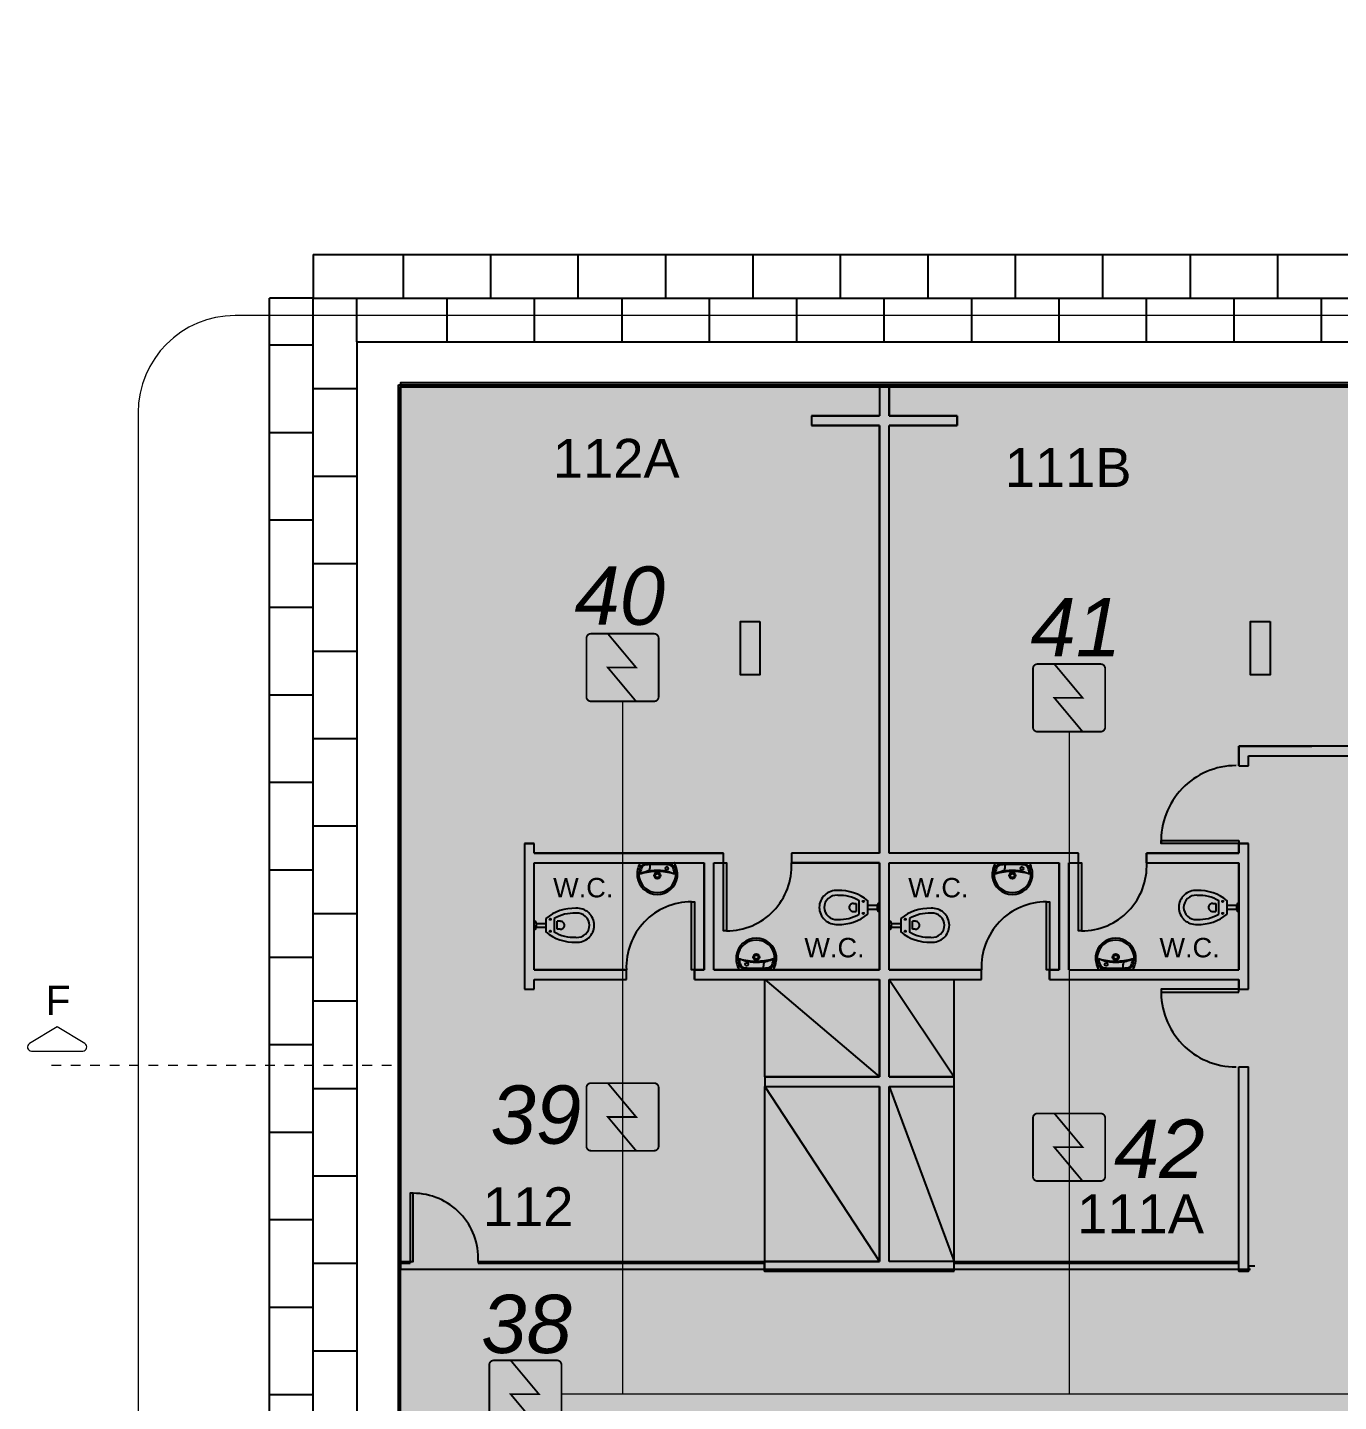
# Model space of a CAD drawing. Header units: metres. Extents: x -331 to 2982, y 362 to 2539.
# Drawn here: x 742.24 to 755.73, y 1604.17 to 1618.31 of the extents above; entities that cross this region are included whole.
import ezdxf
from ezdxf.enums import TextEntityAlignment as Align

# ---------------------------------------------------------------- set-up
doc = ezdxf.new("R2010")
doc.units = ezdxf.units.M
doc.linetypes.add('DASHDOT', pattern=[1, 0.5, -0.25, 0, -0.25])
doc.layers.get('0').update_dxf_attribs({"color": 251})
doc.layers.add('_corredores', color=251, linetype='Continuous', plot=False)
doc.layers.add('_salas', color=251, linetype='Continuous', plot=False)
for name, color, linetype in [('ALV', 251, 'Continuous'), ('CX', 251, 'Continuous'), ('Det', 251, 'Continuous'), ('DET. FUMAÇA', 1, 'Continuous'), ('Det_Vigas', 251, 'Continuous'), ('Div', 251, 'Continuous'), ('Est', 251, 'Continuous'), ('Mob', 251, 'Continuous'), ('SALAS NOVAS', 7, 'Continuous'), ('Texto_Salas', 251, 'Continuous'), ('vid', 251, 'Continuous')]:
    doc.layers.add(name, color=color, linetype=linetype)
doc.layers.add('LCorte', color=251, linetype='Continuous', lineweight=20)
doc.styles.add('ARIAL', font='arial.ttf')
doc.styles.add('DESTAQUE', font='arial.ttf', dxfattribs={"height": 0.4})
doc.styles.add('X3G_ENTITY_1416ABFB', font='arial.ttf', dxfattribs={"height": 0.6})
doc.styles.add('X3G_ENTITY_1416AC05', font='arial.ttf', dxfattribs={"height": 0.6})
doc.styles.add('X3G_ENTITY_1416AC0F', font='arial.ttf', dxfattribs={"height": 0.6})
doc.styles.add('X3G_ENTITY_1416AC1B', font='arial.ttf', dxfattribs={"height": 0.6})
doc.styles.add('X3G_ENTITY_1416AC1D', font='arial.ttf', dxfattribs={"height": 0.6})

# ---------------------------------------------------------------- blocks, each defined once
blk = doc.blocks.new('Detector de fumaça')
at = {"layer": 'DET. FUMAÇA', "linetype": 'Continuous', "lineweight": 15, "const_width": 0.0187}
blk.add_lwpolyline([(774.599, 539.816), (775.249, 539.816, -0.414214), (775.296, 539.769), (775.296, 539.167, -0.414214), (775.249, 539.12), (774.599, 539.12, -0.414214), (774.553, 539.167), (774.553, 539.769, -0.414214)], format="xyb", close=True, dxfattribs=at)
blk.add_lwpolyline([(774.773, 539.816), (775.064, 539.468), (774.773, 539.468), (775.064, 539.12)], dxfattribs=at)
blk = doc.blocks.new('VASO')
at = {"layer": 'Mob'}
for p, q in [((302.411, 172.354), (302.411, 172.494)), ((302.499, 172.354), (302.499, 172.494)), ((302.351, 172.465), (302.38, 172.465)), ((302.351, 172.383), (302.38, 172.383)), ((302.38, 172.465), (302.38, 172.383)), ((302.599, 172.444), (302.499, 172.444)), ((302.599, 172.404), (302.499, 172.404)), ((302.599, 172.444), (302.599, 172.455)), ((302.599, 172.404), (302.599, 172.444)), ((302.599, 172.404), (302.599, 172.393)), ((302.619, 172.464), (302.609, 172.464)), ((302.619, 172.383), (302.609, 172.383)), ((302.619, 172.424), (302.619, 172.464)), ((302.619, 172.424), (302.619, 172.383))]:
    blk.add_line(p, q, dxfattribs=at)
for centre in [(302.453, 172.486), (302.453, 172.362)]:
    blk.add_circle(centre, 0.00707, dxfattribs=at)
for centre, radius, start, end in [((302.178, 172.42), 0.179, 86.6811, 178.7962), ((302.178, 172.42), 0.129, 86.6811, 178.7962), ((302.205, 172.134), 0.464, 50.6979, 92.0637), ((302.205, 172.134), 0.414, 60.1325, 92.0637), ((302.178, 172.427), 0.179, 181.2038, 273.3189), ((302.178, 172.427), 0.129, 181.2038, 273.3189), ((302.205, 172.713), 0.464, 267.9363, 309.3021), ((302.205, 172.713), 0.414, 267.9363, 299.8675), ((302.349, 172.422), 0.043, 86.6811, 178.7962), ((302.349, 172.426), 0.043, 181.2038, 273.3189), ((302.609, 172.455), 0.00935, 90, 180), ((302.609, 172.393), 0.00935, 180, 270)]:
    blk.add_arc(centre, radius, start, end, dxfattribs=at)

msp = doc.modelspace()

# ---------------------------------------------------------------- hatches: boundary and pattern name
at = {"layer": '_corredores', "transparency": 33554508}
h = msp.add_hatch(color=256, dxfattribs=at)
h.dxf.hatch_style = 1
h.paths.add_polyline_path([(849.579, 1608.941), (849.579, 1612.216), (852.229, 1612.216), (852.229, 1614.651), (851.629, 1614.651), (851.629, 1624.564), (870.399, 1624.564), (870.399, 1626.4), (870.209, 1626.4), (870.209, 1626.597), (870.023, 1626.784), (866.324, 1626.785), (866.308, 1626.751), (866.204, 1626.834), (865.442, 1627.594), (864.014, 1627.594), (862.586, 1627.594), (861.776, 1626.785), (861.74, 1626.785), (861.736, 1626.784), (861.723, 1626.783), (861.705, 1626.783), (858.111, 1626.785), (857.764, 1626.438), (857.417, 1626.785), (853.824, 1626.785), (853.808, 1626.751), (853.704, 1626.834), (852.942, 1627.594), (851.514, 1627.594), (849.768, 1627.594), (849.768, 1626.834), (849.628, 1626.834), (849.628, 1629.914), (841.254, 1629.914), (841.254, 1628.074), (840.494, 1628.074), (840.494, 1627.116), (840.776, 1626.834), (840.394, 1626.452), (840.062, 1626.785), (836.454, 1626.785), (836.439, 1626.751), (836.334, 1626.834), (835.573, 1627.594), (834.144, 1627.594), (832.716, 1627.594), (831.906, 1626.785), (831.87, 1626.785), (831.867, 1626.784), (831.853, 1626.783), (831.835, 1626.783), (828.241, 1626.785), (827.894, 1626.438), (827.548, 1626.785), (823.954, 1626.785), (823.938, 1626.751), (823.834, 1626.834), (823.072, 1627.594), (821.644, 1627.594), (820.215, 1627.594), (819.405, 1626.785), (819.37, 1626.785), (819.366, 1626.784), (819.353, 1626.783), (819.335, 1626.783), (815.741, 1626.785), (815.394, 1626.438), (815.047, 1626.785), (811.454, 1626.785), (811.438, 1626.751), (811.334, 1626.834), (810.572, 1627.594), (809.144, 1627.594), (807.715, 1627.594), (806.906, 1626.785), (806.87, 1626.785), (806.866, 1626.784), (806.853, 1626.783), (806.835, 1626.783), (803.241, 1626.785), (802.894, 1626.438), (802.547, 1626.785), (798.954, 1626.785), (798.938, 1626.751), (798.834, 1626.834), (798.072, 1627.594), (796.644, 1627.594), (795.215, 1627.594), (794.406, 1626.785), (794.37, 1626.785), (794.366, 1626.784), (794.353, 1626.783), (794.335, 1626.783), (790.741, 1626.785), (790.394, 1626.438), (790.047, 1626.785), (786.454, 1626.785), (786.438, 1626.751), (786.334, 1626.834), (785.572, 1627.594), (784.144, 1627.594), (782.716, 1627.594), (781.906, 1626.785), (781.87, 1626.785), (781.866, 1626.784), (781.853, 1626.783), (781.835, 1626.783), (778.241, 1626.785), (777.894, 1626.438), (777.547, 1626.785), (773.954, 1626.785), (773.938, 1626.751), (773.834, 1626.834), (773.072, 1627.594), (771.644, 1627.594), (770.216, 1627.594), (769.406, 1626.785), (769.37, 1626.785), (769.367, 1626.784), (769.353, 1626.783), (769.335, 1626.783), (765.635, 1626.784), (765.449, 1626.597), (765.449, 1626.4), (765.259, 1626.4), (765.259, 1624.564), (770.104, 1624.564), (770.104, 1614.651), (770.414, 1614.651), (770.414, 1605.531), (765.029, 1605.531), (765.029, 1610.831), (763.829, 1610.831), (763.829, 1605.531), (755.929, 1605.531), (755.929, 1610.831), (754.829, 1610.831), (754.829, 1605.531), (746.079, 1605.531), (746.079, 1601.916), (748.449, 1601.916), (748.449, 1603.616), (748.049, 1603.616), (748.049, 1603.816), (754.474, 1603.816), (754.474, 1603.616), (754.149, 1603.616), (754.149, 1601.916), (754.474, 1601.916), (754.474, 1601.716), (754.474, 1601.191), (757.974, 1601.191), (757.974, 1603.591), (757.974, 1603.791), (768.029, 1603.791), (768.029, 1603.771), (768.834, 1603.771), (768.834, 1595.811), (768.004, 1595.811), (768.004, 1595.791), (762.364, 1595.791), (762.364, 1590.581), (754.174, 1590.581), (754.174, 1593.066), (752.499, 1593.066), (752.499, 1560.541), (752.299, 1560.541), (752.299, 1561.441), (751.199, 1561.441), (751.199, 1558.116), (752.299, 1558.116), (752.299, 1559.116), (752.499, 1559.116), (752.499, 1557.116), (755.419, 1557.116), (755.419, 1558.966), (753.924, 1558.966), (753.924, 1563.441), (754.189, 1563.441), (754.189, 1587.651), (760.824, 1587.651), (760.824, 1587.741), (768.929, 1587.741), (768.929, 1563.841), (770.329, 1563.841), (770.329, 1587.741), (771.929, 1587.741), (773.029, 1587.741), (775.879, 1587.741), (775.879, 1586.641), (777.179, 1586.641), (777.179, 1587.741), (788.779, 1587.741), (788.779, 1586.641), (790.079, 1586.641), (790.079, 1587.741), (802.329, 1587.741), (804.029, 1587.741), (844.979, 1587.741), (844.979, 1587.916), (845.279, 1587.916), (845.279, 1587.563), (845.279, 1563.241), (806.429, 1563.241), (806.429, 1563.441), (806.629, 1563.441), (806.629, 1565.791), (806.229, 1565.791), (806.229, 1585.191), (806.629, 1585.191), (806.629, 1587.541), (803.039, 1587.541), (803.039, 1576.841), (798.689, 1576.841), (796.094, 1576.841, -0.496898), (794.36, 1575.527), (793.559, 1573.063), (798.509, 1571.449), (798.509, 1560.721), (794.829, 1560.721), (794.829, 1560.541), (794.829, 1557.551), (801.129, 1557.551), (801.129, 1556.451), (802.329, 1556.451), (802.329, 1557.551), (805.229, 1557.551), (805.229, 1556.451), (806.429, 1556.451), (806.429, 1560.691), (845.279, 1560.691), (845.279, 1555.997), (846.404, 1555.997), (846.404, 1556.891), (846.054, 1556.891), (846.054, 1556.991), (846.454, 1556.991), (846.454, 1560.691), (849.204, 1560.691), (849.204, 1556.991), (849.604, 1556.991), (849.604, 1556.891), (849.254, 1556.891), (849.254, 1555.997), (850.479, 1555.997), (850.479, 1563.241), (849.579, 1563.241), (849.579, 1572.291), (849.579, 1575.941), (849.579, 1587.563), (849.579, 1588.141), (849.679, 1588.141), (849.679, 1587.991), (866.719, 1587.991), (870.339, 1587.991), (870.339, 1595.791), (866.429, 1595.791), (866.429, 1595.721), (852.429, 1595.721), (852.429, 1590.391), (849.579, 1590.391)])
h.paths.add_polyline_path([(845.139, 1595.841), (845.279, 1595.841), (845.279, 1590.341), (839.679, 1590.341), (775.879, 1590.341), (773.004, 1590.341), (773.004, 1595.811), (771.774, 1595.811), (771.774, 1603.766), (773.119, 1603.766), (773.119, 1603.821), (845.139, 1603.821)], flags=16)
h.paths.add_polyline_path([(846.026, 1605.531), (845.019, 1605.531), (845.019, 1609.931), (845.029, 1610.831), (843.829, 1610.831), (843.829, 1605.531), (835.029, 1605.531), (835.029, 1610.831), (833.829, 1610.831), (833.829, 1605.531), (825.029, 1605.531), (825.029, 1610.831), (823.829, 1610.831), (823.829, 1605.531), (815.029, 1605.531), (815.029, 1610.831), (813.829, 1610.831), (813.829, 1605.531), (805.029, 1605.531), (805.029, 1610.831), (803.829, 1610.831), (803.829, 1605.531), (795.029, 1605.531), (795.029, 1610.831), (793.829, 1610.831), (793.829, 1605.531), (785.029, 1605.531), (785.029, 1610.831), (783.829, 1610.831), (783.829, 1605.531), (775.029, 1605.531), (775.029, 1610.831), (773.999, 1610.831), (773.999, 1605.531), (773.214, 1605.531), (773.214, 1614.651), (773.144, 1614.651), (773.144, 1620.131), (775.164, 1620.131), (775.164, 1622.051), (773.644, 1622.051), (773.644, 1621.631), (773.184, 1621.631), (773.184, 1624.564), (845.949, 1624.563), (845.949, 1621.631), (845.489, 1621.631), (845.489, 1622.051), (843.989, 1622.051), (843.989, 1621.631), (843.969, 1620.131), (845.949, 1620.131), (845.949, 1614.651), (846.026, 1614.651)], flags=16)
h.paths.add_polyline_path([(865.19, 1593.806, -2.788173), (864.407, 1590.628), (864.569, 1590.706), (864.758, 1590.381), (866.058, 1591.278, -0.450063), (866.35, 1592.463), (865.616, 1593.862), (865.298, 1593.662)], flags=16)
h.paths.add_polyline_path([(845.264, 1626.452), (844.882, 1626.834), (845.264, 1627.216), (845.646, 1626.834)], flags=16)
h.paths.add_polyline_path([(851.514, 1626.452), (851.132, 1626.834), (851.514, 1627.216), (851.896, 1626.834)], flags=16)
h.paths.add_polyline_path([(834.144, 1626.452), (833.762, 1626.834), (834.144, 1627.216), (834.526, 1626.834)], flags=16)
h.paths.add_polyline_path([(864.014, 1626.452), (863.632, 1626.834), (864.014, 1627.216), (864.396, 1626.834)], flags=16)
h.paths.add_polyline_path([(821.644, 1626.452), (821.262, 1626.834), (821.644, 1627.216), (822.026, 1626.834)], flags=16)
h.paths.add_polyline_path([(809.526, 1626.834), (809.144, 1626.452), (808.762, 1626.834), (809.144, 1627.216)], flags=16)
h.paths.add_polyline_path([(797.026, 1626.834), (796.644, 1626.452), (796.262, 1626.834), (796.644, 1627.216)], flags=16)
h.paths.add_polyline_path([(784.526, 1626.834), (784.144, 1626.452), (783.762, 1626.834), (784.144, 1627.216)], flags=16)
h.paths.add_polyline_path([(772.026, 1626.834), (771.644, 1626.452), (771.262, 1626.834), (771.644, 1627.216)], flags=16)
h.paths.add_polyline_path([(767.575, 1593.944), (767.428, 1593.841), (767.223, 1594.085), (766.329, 1593.191, -0.414214), (766.329, 1592.392), (767.223, 1591.497), (767.428, 1591.741), (767.575, 1591.638, -3.171595)], flags=16)
at = {"layer": '_salas', "transparency": 33554559}
h = msp.add_hatch(color=256, dxfattribs=at)
h.dxf.hatch_style = 1
h.paths.add_polyline_path([(746.059, 1614.631), (746.059, 1605.511), (754.809, 1605.511), (754.809, 1610.811), (755.909, 1610.811), (755.909, 1605.511), (763.809, 1605.511), (763.809, 1610.811), (765.009, 1610.811), (765.009, 1605.511), (770.394, 1605.511), (770.394, 1614.631)])
h = msp.add_hatch(color=256, dxfattribs=at)
h.dxf.hatch_style = 1
h.paths.add_polyline_path([(746.079, 1614.651), (746.079, 1605.531), (754.829, 1605.531), (754.829, 1610.831), (755.929, 1610.831), (755.929, 1605.531), (763.829, 1605.531), (763.829, 1610.831), (765.029, 1610.831), (765.029, 1605.531), (770.414, 1605.531), (770.414, 1614.651)])

# ---------------------------------------------------------------- linework, layer by layer
at = {"lineweight": 0}
msp.add_lwpolyline([(765.029, 1605.531), (770.414, 1605.531), (770.414, 1614.651), (746.079, 1614.651), (746.079, 1605.531), (754.829, 1605.531)], dxfattribs=at)
at = {"color": 251}
msp.add_lwpolyline([(765.029, 1605.531), (770.414, 1605.531), (770.414, 1614.651), (746.079, 1614.651), (746.079, 1605.531), (754.829, 1605.531)], dxfattribs=at)
at = {"layer": 'ALV', "color": 251}
for p, q in [((751.009, 1614.611), (751.009, 1614.311)), ((751.109, 1614.611), (751.109, 1614.311)), ((750.309, 1614.311), (751.009, 1614.311)), ((750.309, 1614.311), (750.309, 1614.211)), ((751.009, 1614.211), (750.309, 1614.211)), ((751.109, 1614.311), (751.809, 1614.311)), ((751.809, 1614.211), (751.109, 1614.211)), ((751.809, 1614.311), (751.809, 1614.211)), ((754.709, 1607.611), (754.809, 1607.611)), ((754.709, 1605.511), (754.809, 1605.511))]:
    msp.add_line(p, q, dxfattribs=at)
at = {"layer": 'ALV', "color": 251, "ltscale": 0.8}
for p, q in [((751.009, 1614.611), (751.009, 1614.311)), ((751.109, 1614.311), (751.109, 1614.611)), ((751.009, 1614.311), (750.309, 1614.311)), ((750.309, 1614.211), (751.009, 1614.211)), ((751.009, 1614.211), (751.009, 1609.811)), ((751.809, 1614.311), (751.109, 1614.311)), ((751.109, 1609.811), (751.109, 1614.211)), ((751.109, 1614.211), (751.809, 1614.211)), ((751.809, 1614.211), (751.809, 1614.311)), ((754.709, 1610.911), (755.459, 1610.911)), ((756.009, 1610.911), (754.709, 1610.911)), ((754.709, 1610.911), (754.709, 1610.711)), ((754.809, 1610.711), (754.809, 1610.811)), ((754.809, 1610.811), (755.909, 1610.811)), ((754.709, 1610.711), (754.809, 1610.711)), ((754.709, 1610.711), (754.809, 1610.711)), ((747.354, 1609.911), (747.454, 1609.911)), ((747.454, 1609.911), (747.354, 1609.911)), ((747.354, 1609.911), (747.354, 1608.411)), ((747.454, 1609.811), (747.454, 1609.911)), ((754.709, 1609.911), (754.809, 1609.911)), ((754.809, 1609.911), (754.709, 1609.911)), ((754.709, 1609.911), (754.709, 1609.811)), ((754.809, 1608.411), (754.809, 1609.911)), ((747.454, 1609.811), (749.404, 1609.811)), ((749.404, 1609.811), (747.454, 1609.811)), ((747.454, 1608.611), (747.454, 1609.711)), ((747.454, 1609.711), (749.204, 1609.711)), ((749.204, 1609.711), (749.204, 1608.611)), ((749.304, 1609.711), (749.404, 1609.711)), ((749.304, 1608.611), (749.304, 1609.711)), ((749.304, 1609.711), (749.404, 1609.711)), ((749.404, 1609.711), (749.404, 1609.811)), ((751.009, 1609.811), (750.104, 1609.811)), ((750.104, 1609.811), (750.104, 1609.711)), ((751.009, 1609.811), (750.104, 1609.811)), ((750.104, 1609.811), (750.104, 1609.711)), ((751.009, 1609.711), (750.104, 1609.711)), ((750.104, 1609.711), (751.009, 1609.711)), ((751.009, 1609.711), (751.009, 1608.611)), ((753.059, 1609.811), (751.109, 1609.811)), ((753.059, 1609.811), (751.109, 1609.811)), ((751.109, 1609.711), (752.859, 1609.711)), ((751.109, 1608.611), (751.109, 1609.711)), ((751.109, 1609.711), (752.859, 1609.711)), ((752.859, 1609.711), (752.859, 1608.611)), ((752.959, 1609.711), (753.059, 1609.711)), ((752.959, 1608.611), (752.959, 1609.711)), ((752.959, 1609.711), (753.059, 1609.711)), ((753.059, 1609.711), (753.059, 1609.811)), ((753.759, 1609.811), (754.709, 1609.811)), ((754.709, 1609.811), (753.759, 1609.811)), ((753.759, 1609.811), (753.759, 1609.711)), ((753.759, 1609.711), (754.709, 1609.711)), ((753.759, 1609.711), (754.709, 1609.711)), ((754.709, 1609.711), (754.709, 1608.611)), ((747.454, 1608.611), (748.404, 1608.611)), ((748.404, 1608.611), (747.454, 1608.611)), ((748.404, 1608.511), (748.404, 1608.611)), ((749.104, 1608.611), (749.204, 1608.611)), ((749.104, 1608.611), (749.204, 1608.611)), ((749.204, 1608.611), (749.104, 1608.611)), ((749.104, 1608.611), (749.104, 1608.511)), ((749.304, 1608.611), (751.009, 1608.611)), ((751.009, 1608.611), (749.304, 1608.611)), ((751.109, 1608.611), (752.059, 1608.611)), ((752.059, 1608.611), (751.109, 1608.611)), ((752.059, 1608.511), (752.059, 1608.611)), ((752.759, 1608.611), (752.859, 1608.611)), ((752.859, 1608.611), (752.759, 1608.611)), ((752.759, 1608.611), (752.759, 1608.511)), ((752.959, 1608.611), (754.709, 1608.611)), ((747.354, 1608.411), (747.454, 1608.411)), ((747.354, 1608.411), (747.454, 1608.411)), ((747.454, 1608.511), (748.404, 1608.511)), ((747.454, 1608.411), (747.454, 1608.511)), ((747.454, 1608.511), (748.404, 1608.511)), ((749.104, 1608.511), (751.009, 1608.511)), ((749.104, 1608.511), (751.009, 1608.511)), ((751.009, 1608.511), (751.009, 1607.511)), ((751.109, 1608.511), (752.059, 1608.511)), ((751.109, 1607.511), (751.109, 1608.511)), ((751.109, 1608.511), (752.059, 1608.511)), ((752.759, 1608.511), (754.709, 1608.511)), ((752.759, 1608.511), (754.709, 1608.511)), ((754.709, 1608.511), (754.709, 1608.411)), ((754.709, 1608.411), (754.809, 1608.411)), ((754.709, 1608.411), (754.719, 1608.411)), ((754.719, 1608.411), (754.809, 1608.411)), ((749.829, 1607.511), (751.009, 1607.511)), ((749.829, 1607.511), (749.829, 1607.411)), ((751.009, 1607.511), (749.829, 1607.511)), ((749.829, 1607.511), (749.829, 1607.411)), ((751.109, 1607.511), (751.779, 1607.511)), ((751.779, 1607.511), (751.109, 1607.511)), ((751.779, 1607.411), (751.779, 1607.511)), ((751.779, 1607.411), (751.779, 1607.511)), ((749.829, 1607.411), (751.009, 1607.411)), ((749.829, 1607.411), (751.009, 1607.411)), ((751.009, 1607.411), (751.009, 1605.611)), ((751.109, 1607.411), (751.779, 1607.411)), ((751.109, 1605.611), (751.109, 1607.411)), ((751.109, 1607.411), (751.779, 1607.411)), ((749.824, 1605.611), (749.824, 1605.511)), ((749.829, 1605.611), (749.824, 1605.611)), ((751.009, 1605.611), (749.824, 1605.611)), ((749.824, 1605.611), (749.824, 1605.511)), ((749.829, 1605.611), (751.009, 1605.611)), ((751.779, 1605.611), (751.109, 1605.611)), ((751.779, 1605.611), (751.109, 1605.611)), ((751.779, 1605.511), (751.779, 1605.611)), ((751.779, 1605.511), (751.779, 1605.611)), ((749.824, 1605.511), (751.779, 1605.511)), ((749.824, 1605.511), (751.779, 1605.511))]:
    msp.add_line(p, q, dxfattribs=at)
for points in [[(751.009, 1609.811), (751.009, 1614.211)], [(751.109, 1609.811), (751.109, 1614.211)], [(754.709, 1610.711), (754.709, 1610.911)], [(754.809, 1610.711), (754.809, 1610.811)], [(747.454, 1609.811), (747.454, 1609.911)], [(754.709, 1609.811), (754.709, 1609.911)], [(754.809, 1608.411), (754.809, 1609.911)], [(747.454, 1608.611), (747.454, 1609.711)], [(749.204, 1608.611), (749.204, 1609.711)], [(749.304, 1608.611), (749.304, 1609.711)], [(749.404, 1609.711), (749.404, 1609.811)], [(751.009, 1608.611), (751.009, 1609.711)], [(751.109, 1608.611), (751.109, 1609.711)], [(752.859, 1608.611), (752.859, 1609.711)], [(752.959, 1608.611), (752.959, 1609.711)], [(753.059, 1609.711), (753.059, 1609.811)], [(753.759, 1609.711), (753.759, 1609.811)], [(754.709, 1608.611), (754.709, 1609.711)], [(748.404, 1608.511), (748.404, 1608.611)], [(749.104, 1608.511), (749.104, 1608.611)], [(752.059, 1608.511), (752.059, 1608.611)], [(752.759, 1608.511), (752.759, 1608.611)], [(747.454, 1608.411), (747.454, 1608.511)], [(747.454, 1608.411), (747.454, 1608.511)], [(751.009, 1607.511), (751.009, 1608.511)], [(751.109, 1607.511), (751.109, 1608.511)], [(754.709, 1608.411), (754.709, 1608.511)], [(751.009, 1605.611), (751.009, 1607.411)], [(751.109, 1605.611), (751.109, 1607.411)]]:
    msp.add_lwpolyline(points, dxfattribs=at)
at = {"layer": 'ALV', "color": 251}
for points in [[(754.709, 1605.511), (754.709, 1607.611)], [(754.809, 1605.511), (754.809, 1607.611)]]:
    msp.add_lwpolyline(points, dxfattribs=at)
at = {"layer": 'ALV', "color": 251, "ltscale": 0.8}
msp.add_arc((748.897, 1609.708), 0.0027, 27.7353, 90, dxfattribs=at)
at = {"layer": 'CX', "color": 251, "ltscale": 8}
for points in [[(754.709, 1609.941), (754.709, 1609.911), (753.909, 1609.911), (753.909, 1609.941)], [(749.404, 1609.711), (749.434, 1609.711), (749.434, 1609.011), (749.404, 1609.011)], [(753.059, 1609.711), (753.089, 1609.711), (753.089, 1609.011), (753.059, 1609.011)], [(752.759, 1608.611), (752.729, 1608.611), (752.729, 1609.311), (752.759, 1609.311)], [(754.709, 1608.381), (754.709, 1608.411), (753.909, 1608.411), (753.909, 1608.381)]]:
    msp.add_lwpolyline(points, close=True, dxfattribs=at)
at = {"layer": 'CX', "color": 251, "ltscale": 0.8}
for points in [[(749.104, 1608.611), (749.074, 1608.611), (749.074, 1609.311), (749.104, 1609.311)], [(746.179, 1605.611), (746.209, 1605.611), (746.209, 1606.311), (746.179, 1606.311)]]:
    msp.add_lwpolyline(points, close=True, dxfattribs=at)
at = {"layer": 'CX', "color": 251, "ltscale": 8}
for centre, radius, start, end in [((754.679, 1609.941), 0.771, 90, 182.1894), ((749.434, 1609.682), 0.671, 270, 2.5089), ((753.089, 1609.682), 0.671, 270, 2.5089), ((752.729, 1608.64), 0.671, 90, 182.5089), ((754.679, 1608.382), 0.771, 177.8106, 270)]:
    msp.add_arc(centre, radius, start, end, dxfattribs=at)
at = {"layer": 'CX', "color": 251, "ltscale": 0.8}
for centre, start, end in [((749.074, 1608.64), 90, 182.5089), ((746.209, 1605.64), 357.4911, 90)]:
    msp.add_arc(centre, 0.671, start, end, dxfattribs=at)
at = {"layer": 'Det', "color": 251}
for p, q in [((745.179, 1615.971), (763.689, 1615.971)), ((745.179, 1615.971), (745.179, 1615.521)), ((746.109, 1615.521), (746.109, 1615.971)), ((747.009, 1615.521), (747.009, 1615.971)), ((747.909, 1615.521), (747.909, 1615.971)), ((748.809, 1615.521), (748.809, 1615.971)), ((749.709, 1615.521), (749.709, 1615.971)), ((750.609, 1615.521), (750.609, 1615.971)), ((751.509, 1615.521), (751.509, 1615.971)), ((752.409, 1615.521), (752.409, 1615.971)), ((753.309, 1615.521), (753.309, 1615.971)), ((754.209, 1615.521), (754.209, 1615.971)), ((755.109, 1615.521), (755.109, 1615.971)), ((744.729, 1601.996), (744.729, 1615.521)), ((745.179, 1615.521), (744.729, 1615.521)), ((745.179, 1601.996), (745.179, 1615.521)), ((745.179, 1615.521), (745.629, 1615.521)), ((745.179, 1615.521), (745.629, 1615.521)), ((745.629, 1615.071), (745.629, 1615.521)), ((745.629, 1615.521), (764.139, 1615.521)), ((745.629, 1615.071), (745.629, 1615.521)), ((746.559, 1615.071), (746.559, 1615.521)), ((747.459, 1615.071), (747.459, 1615.521)), ((748.359, 1615.071), (748.359, 1615.521)), ((749.259, 1615.071), (749.259, 1615.521)), ((750.159, 1615.071), (750.159, 1615.521)), ((751.059, 1615.071), (751.059, 1615.521)), ((751.959, 1615.071), (751.959, 1615.521)), ((752.859, 1615.071), (752.859, 1615.521)), ((753.759, 1615.071), (753.759, 1615.521)), ((754.659, 1615.071), (754.659, 1615.521)), ((755.559, 1615.071), (755.559, 1615.521)), ((745.629, 1615.071), (745.629, 1601.996)), ((745.629, 1615.071), (764.589, 1615.071)), ((746.109, 1615.071), (746.109, 1615.071)), ((747.009, 1615.071), (747.009, 1615.071)), ((747.909, 1615.071), (747.909, 1615.071)), ((748.809, 1615.071), (748.809, 1615.071)), ((749.709, 1615.071), (749.709, 1615.071)), ((750.609, 1615.071), (750.609, 1615.071)), ((751.509, 1615.071), (751.509, 1615.071)), ((752.409, 1615.071), (752.409, 1615.071)), ((753.309, 1615.071), (753.309, 1615.071)), ((754.209, 1615.071), (754.209, 1615.071)), ((755.109, 1615.071), (755.109, 1615.071)), ((744.729, 1615.041), (745.179, 1615.041)), ((744.729, 1614.591), (744.729, 1614.591)), ((745.179, 1614.591), (745.629, 1614.591)), ((744.729, 1614.141), (745.179, 1614.141)), ((744.729, 1613.691), (744.729, 1613.691)), ((745.179, 1613.691), (745.629, 1613.691)), ((744.729, 1613.241), (745.179, 1613.241)), ((744.729, 1612.791), (744.729, 1612.791)), ((745.179, 1612.791), (745.629, 1612.791)), ((744.729, 1612.341), (745.179, 1612.341)), ((744.729, 1611.891), (744.729, 1611.891)), ((745.179, 1611.891), (745.629, 1611.891)), ((744.729, 1611.441), (745.179, 1611.441)), ((744.729, 1610.991), (744.729, 1610.991)), ((745.179, 1610.991), (745.629, 1610.991)), ((744.729, 1610.541), (745.179, 1610.541)), ((744.729, 1610.091), (744.729, 1610.091)), ((745.179, 1610.091), (745.629, 1610.091)), ((744.729, 1609.641), (745.179, 1609.641)), ((744.729, 1609.191), (744.729, 1609.191)), ((745.179, 1609.191), (745.629, 1609.191)), ((744.729, 1608.741), (745.179, 1608.741)), ((744.729, 1608.291), (744.729, 1608.291)), ((745.179, 1608.291), (745.629, 1608.291)), ((744.729, 1607.841), (745.179, 1607.841)), ((744.729, 1607.391), (744.729, 1607.391)), ((745.179, 1607.391), (745.629, 1607.391)), ((744.729, 1606.941), (745.179, 1606.941)), ((744.729, 1606.491), (744.729, 1606.491)), ((745.179, 1606.491), (745.629, 1606.491)), ((744.729, 1606.041), (745.179, 1606.041)), ((744.729, 1605.591), (744.729, 1605.591)), ((745.179, 1605.591), (745.629, 1605.591)), ((744.729, 1605.141), (745.179, 1605.141)), ((744.729, 1604.691), (744.729, 1604.691)), ((745.179, 1604.691), (745.629, 1604.691)), ((744.729, 1604.241), (745.179, 1604.241))]:
    msp.add_line(p, q, dxfattribs=at)
at = {"layer": 'Det_Vigas', "color": 251}
for points in [[(749.844, 1605.511), (749.824, 1605.511), (749.824, 1605.591), (749.514, 1605.591)], [(754.874, 1605.561), (754.809, 1605.561), (754.809, 1605.511), (754.709, 1605.511), (754.709, 1605.591), (754.544, 1605.591)]]:
    msp.add_lwpolyline(points, dxfattribs=at)
at = {"layer": 'Div', "color": 230, "linetype": 'Continuous', "lineweight": 0}
for p, q in [((848.047, 1615.34), (744.378, 1615.343)), ((743.378, 1614.343), (743.378, 1551.189))]:
    msp.add_line(p, q, dxfattribs=at)
at = {"layer": 'Div', "color": 150, "linetype": 'Continuous', "lineweight": 0}
for p, q in [((748.364, 1611.373), (748.364, 1604.244)), ((752.96, 1611.061), (752.96, 1604.244)), ((847.683, 1604.244), (747.735, 1604.244))]:
    msp.add_line(p, q, dxfattribs=at)
at = {"layer": 'Div', "color": 230, "linetype": 'Continuous', "lineweight": 0}
msp.add_arc((744.378, 1614.343), 1, 90, 180, dxfattribs=at)
at = {"layer": 'Est', "color": 251}
for points in [[(749.779, 1612.196), (749.779, 1611.646), (749.579, 1611.646), (749.579, 1612.196)], [(755.029, 1612.196), (755.029, 1611.646), (754.829, 1611.646), (754.829, 1612.196)]]:
    msp.add_lwpolyline(points, close=True, dxfattribs=at)
at = {"layer": 'LCorte', "color": 251, "linetype": 'DASHDOT', "ltscale": 0.005}
msp.add_line((742.486, 1607.628), (746.059, 1607.628), dxfattribs=at)
at = {"layer": 'LCorte', "color": 251}
msp.add_lwpolyline([(742.544, 1608.023), (742.26, 1607.852, 0.760667), (742.281, 1607.775), (742.808, 1607.775, 0.760667), (742.829, 1607.852), (742.544, 1608.023)], format="xyb", dxfattribs=at)
at = {"layer": 'Mob', "color": 251}
for p, q in [((748.546, 1609.711), (748.897, 1609.711)), ((752.201, 1609.711), (752.552, 1609.711)), ((749.917, 1608.611), (749.566, 1608.611)), ((753.617, 1608.611), (753.266, 1608.611)), ((751.779, 1607.511), (751.779, 1608.511)), ((751.779, 1605.611), (751.779, 1607.411))]:
    msp.add_line(p, q, dxfattribs=at)
at = {"layer": 'Mob', "color": 251, "ltscale": 0.8}
for p, q in [((749.829, 1608.511), (751.009, 1607.511)), ((751.109, 1608.511), (751.779, 1607.511)), ((749.829, 1607.411), (751.009, 1605.611)), ((751.109, 1607.411), (751.779, 1605.611))]:
    msp.add_line(p, q, dxfattribs=at)
at = {"layer": 'Mob', "color": 251}
for points in [[(748.722, 1609.7, 0.019765), (748.596, 1609.695, 0.055725), (748.578, 1609.693, 0.26837), (748.545, 1609.657, 0.08527), (748.533, 1609.57, 0.373975), (748.722, 1609.405, 0.373975), (748.912, 1609.57, 0.08527), (748.9, 1609.657, 0.26837), (748.866, 1609.693, 0.055725), (748.848, 1609.695, 0.019765)], [(752.377, 1609.7, 0.019765), (752.251, 1609.695, 0.055725), (752.233, 1609.693, 0.26837), (752.2, 1609.657, 0.08527), (752.188, 1609.57, 0.373975), (752.377, 1609.405, 0.373975), (752.567, 1609.57, 0.08527), (752.555, 1609.657, 0.26837), (752.521, 1609.693, 0.055725), (752.503, 1609.695, 0.019765)], [(749.741, 1608.622, 0.019765), (749.867, 1608.627, 0.055725), (749.885, 1608.629, 0.26837), (749.918, 1608.665, 0.08527), (749.93, 1608.753, 0.373975), (749.741, 1608.917, 0.373975), (749.551, 1608.753, 0.08527), (749.563, 1608.665, 0.26837), (749.597, 1608.629, 0.055725), (749.615, 1608.627, 0.019765)], [(753.441, 1608.622, 0.019765), (753.567, 1608.627, 0.055725), (753.585, 1608.629, 0.26837), (753.618, 1608.665, 0.08527), (753.63, 1608.753, 0.373975), (753.441, 1608.917, 0.373975), (753.251, 1608.753, 0.08527), (753.263, 1608.665, 0.26837), (753.297, 1608.629, 0.055725), (753.315, 1608.627, 0.019765)]]:
    msp.add_lwpolyline(points, format="xyb", close=True, dxfattribs=at)
for points in [[(748.897, 1609.604, 0.09339), (748.884, 1609.657, 0.281673), (748.839, 1609.69, 0.022774), (748.749, 1609.696), (748.722, 1609.696), (748.695, 1609.696, 0.022774), (748.605, 1609.69, 0.281673), (748.56, 1609.657, 0.09339), (748.548, 1609.604)], [(748.558, 1609.6, -0.467154), (748.56, 1609.607, -0.039312), (748.627, 1609.631, 0.320715), (748.646, 1609.651, 0.032811), (748.65, 1609.689)], [(752.552, 1609.604, 0.09339), (752.539, 1609.657, 0.281673), (752.494, 1609.69, 0.022774), (752.404, 1609.696), (752.377, 1609.696), (752.35, 1609.696, 0.022774), (752.26, 1609.69, 0.281673), (752.215, 1609.657, 0.09339), (752.203, 1609.604)], [(752.213, 1609.6, -0.467154), (752.215, 1609.607, -0.039312), (752.282, 1609.631, 0.320715), (752.301, 1609.651, 0.032811), (752.305, 1609.689)], [(748.897, 1609.604, -0.557482), (748.889, 1609.599, 0.068592), (748.785, 1609.629, 0.02486), (748.722, 1609.634, 0.02486), (748.659, 1609.629, 0.068592), (748.555, 1609.599, -0.557482), (748.548, 1609.604)], [(748.89, 1609.599, 0.072415), (748.722, 1609.622, 0.072415), (748.555, 1609.599)], [(752.552, 1609.604, -0.557482), (752.544, 1609.599, 0.068592), (752.44, 1609.629, 0.02486), (752.377, 1609.634, 0.02486), (752.314, 1609.629, 0.068592), (752.21, 1609.599, -0.557482), (752.203, 1609.604)], [(752.545, 1609.599, 0.072415), (752.377, 1609.622, 0.072415), (752.21, 1609.599)], [(749.566, 1608.718, -0.557482), (749.574, 1608.723, 0.068592), (749.678, 1608.693, 0.02486), (749.741, 1608.688, 0.02486), (749.804, 1608.693, 0.068592), (749.908, 1608.723, -0.557482), (749.915, 1608.718)], [(749.566, 1608.718, 0.09339), (749.579, 1608.665, 0.281673), (749.624, 1608.632, 0.022774), (749.714, 1608.626), (749.741, 1608.626), (749.768, 1608.626, 0.022774), (749.858, 1608.632, 0.281673), (749.903, 1608.665, 0.09339), (749.915, 1608.718)], [(749.573, 1608.724, 0.072415), (749.741, 1608.7, 0.072415), (749.908, 1608.724)], [(749.905, 1608.722, -0.467154), (749.903, 1608.715, -0.039312), (749.836, 1608.692, 0.320715), (749.817, 1608.671, 0.032811), (749.813, 1608.634)], [(753.266, 1608.718, -0.557482), (753.274, 1608.723, 0.068592), (753.378, 1608.693, 0.02486), (753.441, 1608.688, 0.02486), (753.504, 1608.693, 0.068592), (753.608, 1608.723, -0.557482), (753.615, 1608.718)], [(753.266, 1608.718, 0.09339), (753.279, 1608.665, 0.281673), (753.324, 1608.632, 0.022774), (753.414, 1608.626), (753.441, 1608.626), (753.468, 1608.626, 0.022774), (753.558, 1608.632, 0.281673), (753.603, 1608.665, 0.09339), (753.615, 1608.718)], [(753.273, 1608.724, 0.072415), (753.441, 1608.7, 0.072415), (753.608, 1608.724)], [(753.605, 1608.722, -0.467154), (753.603, 1608.715, -0.039312), (753.536, 1608.692, 0.320715), (753.517, 1608.671, 0.032811), (753.513, 1608.634)]]:
    msp.add_lwpolyline(points, format="xyb", dxfattribs=at)
for points in [[(749.829, 1607.511), (749.829, 1608.511)], [(749.829, 1605.611), (749.829, 1607.411)]]:
    msp.add_lwpolyline(points, dxfattribs=at)
for centre, radius in [((748.722, 1609.581), 0.0328), ((748.722, 1609.581), 0.0203), ((748.821, 1609.654), 0.0158), ((752.377, 1609.581), 0.0328), ((752.377, 1609.581), 0.0203), ((752.476, 1609.654), 0.0158), ((749.741, 1608.742), 0.0328), ((749.741, 1608.742), 0.0203), ((753.441, 1608.742), 0.0328), ((753.441, 1608.742), 0.0203), ((749.642, 1608.668), 0.0158), ((753.342, 1608.668), 0.0158)]:
    msp.add_circle(centre, radius, dxfattribs=at)
for centre, radius, start, end in [((748.78, 1609.586), 0.266, 151.9123, 184.0939), ((748.664, 1609.586), 0.266, 355.9061, 27.7353), ((752.435, 1609.586), 0.266, 151.9123, 184.0939), ((752.319, 1609.586), 0.266, 355.9061, 27.7353), ((748.722, 1609.596), 0.209, 187.9818, 270), ((748.722, 1609.596), 0.209, 270, 352.0182), ((752.377, 1609.596), 0.209, 187.9818, 270), ((752.377, 1609.596), 0.209, 270, 352.0182), ((749.741, 1608.726), 0.209, 90, 172.0182), ((749.741, 1608.726), 0.209, 7.9818, 90), ((753.441, 1608.726), 0.209, 90, 172.0182), ((753.441, 1608.726), 0.209, 7.9818, 90), ((749.799, 1608.736), 0.266, 175.9061, 207.7353), ((749.683, 1608.736), 0.266, 331.9123, 4.0939), ((753.499, 1608.736), 0.266, 175.9061, 207.7353), ((753.383, 1608.736), 0.266, 331.9123, 4.0939)]:
    msp.add_arc(centre, radius, start, end, dxfattribs=at)
at = {"layer": 'vid', "color": 251}
for p, q in [((746.059, 1614.631), (770.084, 1614.631)), ((746.059, 1601.996), (746.059, 1614.631)), ((746.079, 1614.611), (770.084, 1614.611)), ((746.079, 1601.996), (746.079, 1614.611)), ((746.079, 1605.611), (746.179, 1605.611)), ((746.079, 1605.591), (746.179, 1605.591)), ((746.879, 1605.611), (749.824, 1605.611)), ((746.879, 1605.591), (749.824, 1605.591)), ((751.779, 1605.611), (754.709, 1605.611)), ((751.779, 1605.591), (754.709, 1605.591))]:
    msp.add_line(p, q, dxfattribs=at)
at = {"layer": 'vid', "color": 251, "ltscale": 0.8}
for p, q in [((746.179, 1605.611), (746.179, 1605.591)), ((746.879, 1605.611), (746.879, 1605.591))]:
    msp.add_line(p, q, dxfattribs=at)

# ---------------------------------------------------------------- block references
at = {"layer": 'DET. FUMAÇA', "linetype": 'Continuous', "lineweight": 0}
for p in [(-26.56, 1072.253), (-21.964, 1071.941), (-26.56, 1067.629), (-21.964, 1067.317), (-27.56, 1064.776)]:
    msp.add_blockref('Detector de fumaça', p, dxfattribs=at)
at = {"layer": 'Mob', "color": 251}
for p in [(448.39, 1436.829), (452.09, 1436.829)]:
    msp.add_blockref('VASO', p, dxfattribs=at)
at = {"layer": 'Mob', "color": 251, "rotation": 180}
for p in [(1050.073, 1781.493), (1053.728, 1781.493)]:
    msp.add_blockref('VASO', p, dxfattribs=at)

# ---------------------------------------------------------------- texts
at = {"layer": 'Div', "color": 5, "linetype": 'Continuous', "lineweight": 0, "true_color": 0x0000ff, "char_height": 0.6, "attachment_point": 1}
for s, insert, style in [('{\\fArial|b0|i1|c0|p34;40}', (747.87, 1612.761), 'X3G_ENTITY_1416AC0F'), ('{\\fArial|b0|i1|c0|p34;41}', (752.564, 1612.436), 'X3G_ENTITY_1416AC1D'), ('{\\fArial|b0|i1|c0|p34;39}', (747.006, 1607.421), 'X3G_ENTITY_1416AC05'), ('{\\fArial|b0|i1|c0|p34;42}', (753.423, 1607.07), 'X3G_ENTITY_1416AC1B'), ('{\\fArial|b0|i1|c0|p34;38}', (746.91, 1605.267), 'X3G_ENTITY_1416ABFB')]:
    msp.add_mtext_dynamic_manual_height_columns(s, width=13.3188, gutter_width=2.5, heights=[0], dxfattribs=dict(at, insert=insert, style=style))
at = {"layer": 'LCorte', "color": 251, "style": 'ARIAL'}
msp.add_attdef('F', text='A', height=0.3, dxfattribs=at).set_placement((742.555, 1608.297), align=Align.MIDDLE_CENTER)
at = {"layer": 'SALAS NOVAS', "color": 251, "style": 'DESTAQUE'}
for s, p in [('112A', (748.3, 1613.674)), ('111B', (752.951, 1613.579)), ('112', (747.393, 1605.973)), ('111A', (753.697, 1605.9))]:
    msp.add_text(s, height=0.4, dxfattribs=at).set_placement(p, align=Align.CENTER)
at = {"layer": 'Texto_Salas', "color": 251, "char_height": 0.2, "width": 2.2626, "attachment_point": 2, "style": 'ARIAL'}
for insert in [(747.96, 1609.556), (751.615, 1609.556), (750.546, 1608.939), (754.201, 1608.939)]:
    msp.add_mtext('W.C.', dxfattribs=dict(at, insert=insert))

doc.saveas('drawing.dxf')
